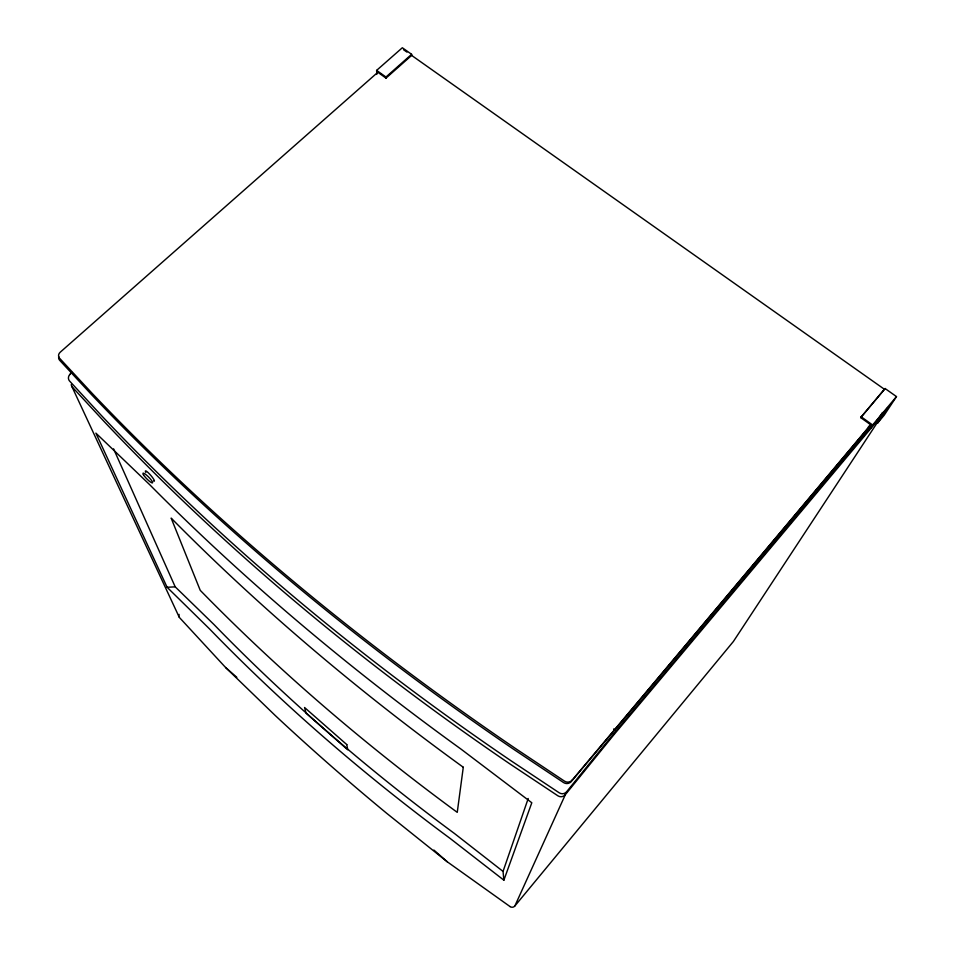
<?xml version="1.0" encoding="UTF-8"?>
<svg xmlns="http://www.w3.org/2000/svg" width="955" height="955" viewBox="0 0 955 955"><rect width="100%" height="100%" fill="white"/><g stroke="black" fill="none" stroke-linecap="round" stroke-linejoin="round"><path stroke-width="1.43" d="M503.87 880.176L531.804 802.761L460.955 749.066A2009.38 1196.018 19.8 0 1 149.744 484.746L95.882 433.116L167.101 587.277L209.634 629.011A1602.586 1066.711 20.6 0 0 450.151 838.454L503.87 880.176L503.046 871.414L528.211 798.487M571.281 781.536L869.778 426.157L870.685 424.76L860.694 417.61L885.094 388.542L896.482 396.588L884.163 415.246L877.669 422.981L876.284 421.991L882.516 412.476M860.694 417.61L885.094 388.542M868.417 426.336L870.685 427.971L872.643 424.987L861.195 416.81M879.507 419.221L733.392 641.485L514.864 905.973L565.336 794.679L614.149 734.443L877.036 421.095M877.669 422.981L887.84 407.534L870.685 427.971M896.482 396.588L615.975 730.85L566.721 791.623A5.754 5.646 71.2 0 1 559.284 792.853L511.391 761.028A3217.705 2108.019 -1.3 0 1 101.445 415.556L69.5 380.95A5.085 4.596 -47.2 0 1 69.763 374.515M572.188 780.104L870.685 424.76M69.739 374.503L71.673 372.235M572.164 780.068A5.897 5.682 37.2 0 1 564.536 781.178L514.96 748.147A2100.248 1214.987 19.4 0 1 91.847 393.03L59.532 358.209A5.336 4.477 -15.6 0 1 60.261 352.18L377.834 72.282L385.999 78.119L385.963 77.033L411.629 54.316L402.33 47.75L376.628 70.372L376.783 74.418M385.999 78.119L411.641 55.414L411.629 54.316M167.101 587.277L175.207 586.848L214.027 624.582A1600.914 1064.157 20.6 0 0 454.437 833.476L503.046 871.414M510.065 906.582L447.322 861.84L386.656 813.266A630.873 153.17 37.9 0 1 275.159 715.438L225.619 667.521L179.576 617.658A3.45 3.14 -22.4 0 1 179.11 614.399M403.499 49.672L406.985 52.131M411.641 55.414L884.557 389.377M376.628 70.372L385.963 77.033M613.671 728.963L615.975 730.85M225.619 667.521L236.816 677.334M433.892 850.057L447.322 861.84M71.721 386.166L179.146 617.026M113.597 448.862L175.207 586.848M145.852 472.415A6.769 1.098 49 0 1 147.201 471.806A6.769 1.098 49 0 1 153.003 478.216A6.769 1.098 49 0 1 153.648 481.022M571.245 781.512A5.885 5.67 37.4 0 1 563.641 782.611L514.172 749.639A2096.714 1214.402 19.4 0 1 91.907 395.024L59.64 360.25A5.324 4.477 -15.6 0 1 58.768 356.704M71.267 384.543A5.038 4.56 -47.3 0 0 72.317 387.085L104.047 421.43A3180.472 2092.871 -1.2 0 0 510.519 764.334L557.983 795.861A5.706 5.587 71.5 0 0 565.312 794.644M514.864 905.985A3.725 3.617 70.9 0 1 510.065 906.582M463.282 767.247L457.254 812.359A1697.059 1098.035 20.4 0 1 200.24 590.345L171.148 518.099A1898.707 1161.865 19.9 0 0 463.282 767.247M346.784 744.578L304.561 707.5L306.054 713.146L347.716 749.771L346.784 744.578M143.405 474.671A6.769 1.277 45.3 0 0 151.773 482.788A6.769 1.277 45.3 0 0 148.18 476.617A6.769 1.277 45.3 0 0 143.405 474.671"/></g></svg>
